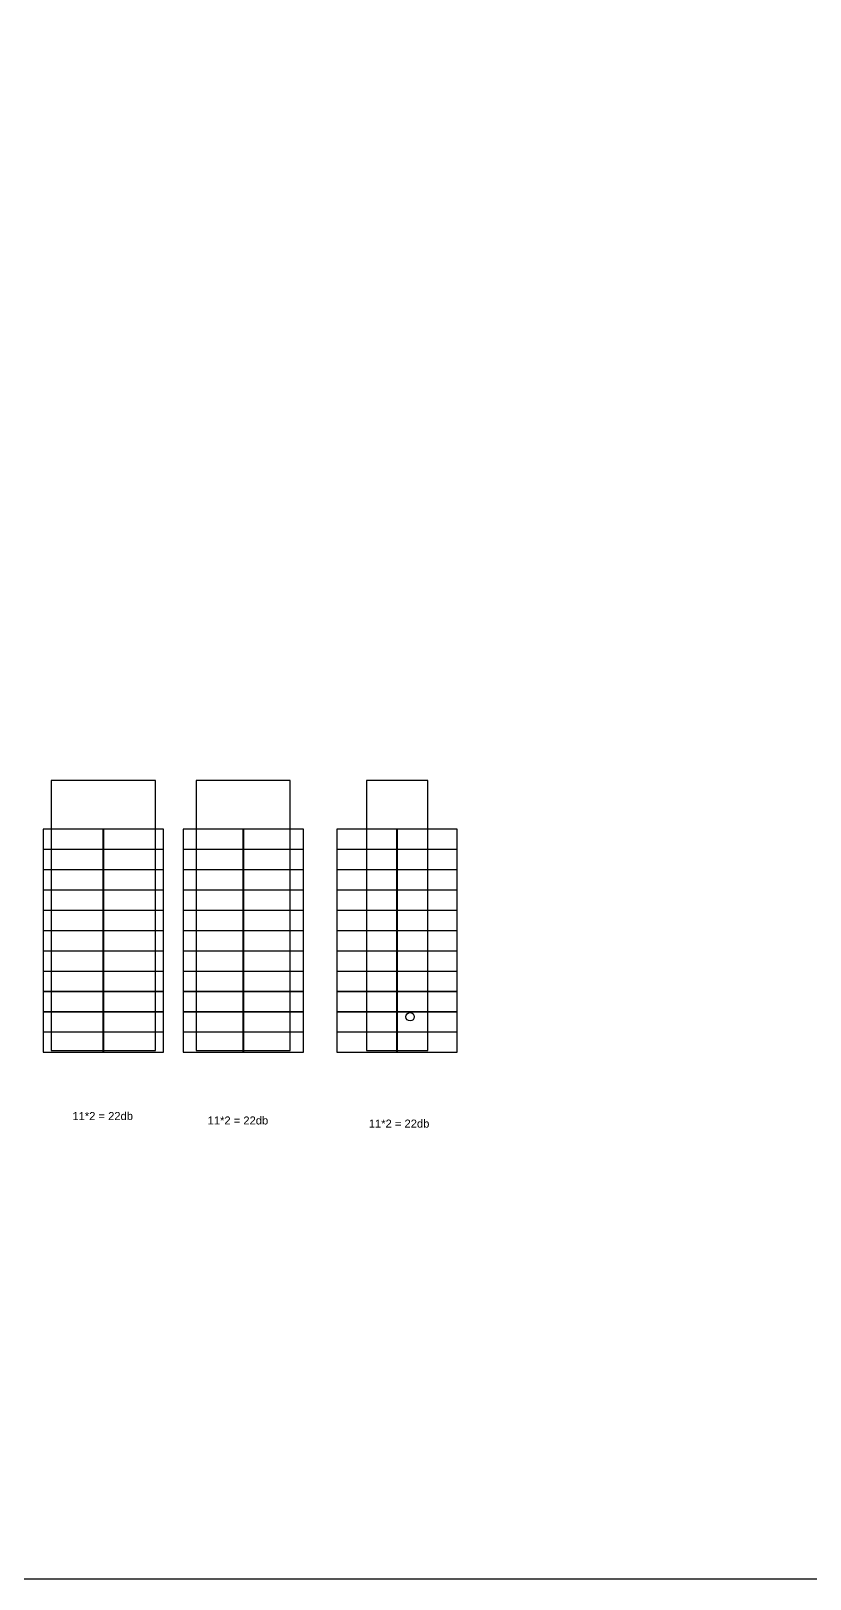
# Model space of a CAD drawing. Header units: metres. Extents: x -98677 to 89321, y -16450 to 242692.
# Drawn here: x 34444 to 42230, y 105716 to 121188 of the extents above; entities that cross this region are included whole.
import ezdxf

# ---------------------------------------------------------------- set-up
doc = ezdxf.new("R2010")
doc.units = ezdxf.units.M
doc.header["$LTSCALE"] = 0.001
for name, color, linetype in [('Csempe', 122, 'Continuous'), ('gépészet - villany', 6, 'Continuous'), ('Méret', 7, 'Continuous')]:
    doc.layers.add(name, color=color, linetype=linetype)
doc.styles.add('dada', font='arial.ttf', dxfattribs={"height": 80})

msp = doc.modelspace()

# ---------------------------------------------------------------- linework, layer by layer
at = {"ltscale": 10000}
msp.add_lwpolyline([(24521.022, 133538.16), (89320.646, 133538.16), (89320.646, 105716.099), (24521.022, 105716.099)], close=True, dxfattribs=at)
at = {"layer": 'Csempe', "ltscale": 10000}
for points in [[(34565.579, 113010.567), (35165.579, 113010.567), (35165.579, 113210.567), (34565.579, 113210.567)], [(35168.579, 113010.567), (35768.579, 113010.567), (35768.579, 113210.567), (35168.579, 113210.567)], [(35964.706, 113010.567), (36564.706, 113010.567), (36564.706, 113210.567), (35964.706, 113210.567)], [(36567.706, 113010.567), (37167.706, 113010.567), (37167.706, 113210.567), (36567.706, 113210.567)], [(37501.227, 113010.567), (38101.227, 113010.567), (38101.227, 113210.567), (37501.227, 113210.567)], [(38104.227, 113010.567), (38704.227, 113010.567), (38704.227, 113210.567), (38104.227, 113210.567)], [(34565.579, 112807.567), (35165.579, 112807.567), (35165.579, 113007.567), (34565.579, 113007.567)], [(35168.579, 112807.567), (35768.579, 112807.567), (35768.579, 113007.567), (35168.579, 113007.567)], [(35964.706, 112807.567), (36564.706, 112807.567), (36564.706, 113007.567), (35964.706, 113007.567)], [(36567.706, 112807.567), (37167.706, 112807.567), (37167.706, 113007.567), (36567.706, 113007.567)], [(37501.227, 112807.567), (38101.227, 112807.567), (38101.227, 113007.567), (37501.227, 113007.567)], [(38104.227, 112807.567), (38704.227, 112807.567), (38704.227, 113007.567), (38104.227, 113007.567)], [(34565.579, 112604.567), (35165.579, 112604.567), (35165.579, 112804.567), (34565.579, 112804.567)], [(35168.579, 112604.567), (35768.579, 112604.567), (35768.579, 112804.567), (35168.579, 112804.567)], [(35964.706, 112604.567), (36564.706, 112604.567), (36564.706, 112804.567), (35964.706, 112804.567)], [(36567.706, 112604.567), (37167.706, 112604.567), (37167.706, 112804.567), (36567.706, 112804.567)], [(37501.227, 112604.567), (38101.227, 112604.567), (38101.227, 112804.567), (37501.227, 112804.567)], [(38104.227, 112604.567), (38704.227, 112604.567), (38704.227, 112804.567), (38104.227, 112804.567)], [(34565.579, 112401.567), (35165.579, 112401.567), (35165.579, 112601.567), (34565.579, 112601.567)], [(35168.579, 112401.567), (35768.579, 112401.567), (35768.579, 112601.567), (35168.579, 112601.567)], [(35964.706, 112401.567), (36564.706, 112401.567), (36564.706, 112601.567), (35964.706, 112601.567)], [(36567.706, 112401.567), (37167.706, 112401.567), (37167.706, 112601.567), (36567.706, 112601.567)], [(37501.227, 112401.567), (38101.227, 112401.567), (38101.227, 112601.567), (37501.227, 112601.567)], [(38104.227, 112401.567), (38704.227, 112401.567), (38704.227, 112601.567), (38104.227, 112601.567)], [(34565.579, 112198.567), (35165.579, 112198.567), (35165.579, 112398.567), (34565.579, 112398.567)], [(35168.579, 112198.567), (35768.579, 112198.567), (35768.579, 112398.567), (35168.579, 112398.567)], [(35964.706, 112198.567), (36564.706, 112198.567), (36564.706, 112398.567), (35964.706, 112398.567)], [(36567.706, 112198.567), (37167.706, 112198.567), (37167.706, 112398.567), (36567.706, 112398.567)], [(37501.227, 112198.567), (38101.227, 112198.567), (38101.227, 112398.567), (37501.227, 112398.567)], [(38104.227, 112198.567), (38704.227, 112198.567), (38704.227, 112398.567), (38104.227, 112398.567)], [(34565.579, 111995.567), (35165.579, 111995.567), (35165.579, 112195.567), (34565.579, 112195.567)], [(35168.579, 111995.567), (35768.579, 111995.567), (35768.579, 112195.567), (35168.579, 112195.567)], [(35964.706, 111995.567), (36564.706, 111995.567), (36564.706, 112195.567), (35964.706, 112195.567)], [(36567.706, 111995.567), (37167.706, 111995.567), (37167.706, 112195.567), (36567.706, 112195.567)], [(37501.227, 111995.567), (38101.227, 111995.567), (38101.227, 112195.567), (37501.227, 112195.567)], [(38104.227, 111995.567), (38704.227, 111995.567), (38704.227, 112195.567), (38104.227, 112195.567)], [(34565.579, 111792.567), (35165.579, 111792.567), (35165.579, 111992.567), (34565.579, 111992.567)], [(35168.579, 111792.567), (35768.579, 111792.567), (35768.579, 111992.567), (35168.579, 111992.567)], [(35964.706, 111792.567), (36564.706, 111792.567), (36564.706, 111992.567), (35964.706, 111992.567)], [(36567.706, 111792.567), (37167.706, 111792.567), (37167.706, 111992.567), (36567.706, 111992.567)], [(37501.227, 111792.567), (38101.227, 111792.567), (38101.227, 111992.567), (37501.227, 111992.567)], [(38104.227, 111792.567), (38704.227, 111792.567), (38704.227, 111992.567), (38104.227, 111992.567)], [(34565.579, 111589.567), (35165.579, 111589.567), (35165.579, 111789.567), (34565.579, 111789.567)], [(35168.579, 111589.567), (35768.579, 111589.567), (35768.579, 111789.567), (35168.579, 111789.567)], [(35964.706, 111589.567), (36564.706, 111589.567), (36564.706, 111789.567), (35964.706, 111789.567)], [(36567.706, 111589.567), (37167.706, 111589.567), (37167.706, 111789.567), (36567.706, 111789.567)], [(37501.227, 111589.567), (38101.227, 111589.567), (38101.227, 111789.567), (37501.227, 111789.567)], [(38104.227, 111589.567), (38704.227, 111589.567), (38704.227, 111789.567), (38104.227, 111789.567)], [(34565.579, 111386.567), (35165.579, 111386.567), (35165.579, 111586.567), (34565.579, 111586.567)], [(35168.579, 111386.567), (35768.579, 111386.567), (35768.579, 111586.567), (35168.579, 111586.567)], [(35964.706, 111386.567), (36564.706, 111386.567), (36564.706, 111586.567), (35964.706, 111586.567)], [(36567.706, 111386.567), (37167.706, 111386.567), (37167.706, 111586.567), (36567.706, 111586.567)], [(37501.227, 111386.567), (38101.227, 111386.567), (38101.227, 111586.567), (37501.227, 111586.567)], [(38104.227, 111386.567), (38704.227, 111386.567), (38704.227, 111586.567), (38104.227, 111586.567)], [(34565.579, 111183.567), (35165.579, 111183.567), (35165.579, 111383.567), (34565.579, 111383.567)], [(35168.579, 111183.567), (35768.579, 111183.567), (35768.579, 111383.567), (35168.579, 111383.567)], [(35964.706, 111183.567), (36564.706, 111183.567), (36564.706, 111383.567), (35964.706, 111383.567)], [(36567.706, 111183.567), (37167.706, 111183.567), (37167.706, 111383.567), (36567.706, 111383.567)], [(37501.227, 111183.567), (38101.227, 111183.567), (38101.227, 111383.567), (37501.227, 111383.567)], [(38104.227, 111183.567), (38704.227, 111183.567), (38704.227, 111383.567), (38104.227, 111383.567)], [(34565.579, 110980.567), (35165.579, 110980.567), (35165.579, 111180.567), (34565.579, 111180.567)], [(35168.579, 110980.567), (35768.579, 110980.567), (35768.579, 111180.567), (35168.579, 111180.567)], [(35964.706, 110980.567), (36564.706, 110980.567), (36564.706, 111180.567), (35964.706, 111180.567)], [(36567.706, 110980.567), (37167.706, 110980.567), (37167.706, 111180.567), (36567.706, 111180.567)], [(37501.227, 110980.567), (38101.227, 110980.567), (38101.227, 111180.567), (37501.227, 111180.567)], [(38104.227, 110980.567), (38704.227, 110980.567), (38704.227, 111180.567), (38104.227, 111180.567)]]:
    msp.add_lwpolyline(points, close=True, dxfattribs=at)
at = {"layer": 'gépészet - villany', "ltscale": 10000}
msp.add_circle((38232.429, 111335.807), 42.026, dxfattribs=at)
at = {"layer": 'Méret', "ltscale": 10000}
for p, q in [((35689.579, 113697.455), (34644.579, 113697.455)), ((34644.579, 113697.455), (34644.579, 110997.455)), ((35689.579, 110997.455), (35689.579, 113697.455)), ((37034.706, 113697.455), (36094.706, 113697.455)), ((36094.706, 113697.455), (36094.706, 110997.455)), ((37034.706, 110997.455), (37034.706, 113697.455)), ((38411.727, 113697.455), (37796.727, 113697.455)), ((37796.727, 113697.455), (37796.727, 110997.455)), ((38411.727, 110997.455), (38411.727, 113697.455)), ((34644.579, 110997.455), (35689.579, 110997.455)), ((36094.706, 110997.455), (37034.706, 110997.455)), ((37796.727, 110997.455), (38411.727, 110997.455))]:
    msp.add_line(p, q, dxfattribs=at)

# ---------------------------------------------------------------- texts
at = {"layer": 'Méret', "ltscale": 10000, "char_height": 80, "width": 941.12338, "attachment_point": 1, "style": 'dada'}
for insert in [(34857.547, 110383.314), (36209.227, 110339.1), (37819.875, 110307.993)]:
    msp.add_mtext('11*2 = 22db', dxfattribs=dict(at, insert=insert))

doc.saveas('drawing.dxf')
